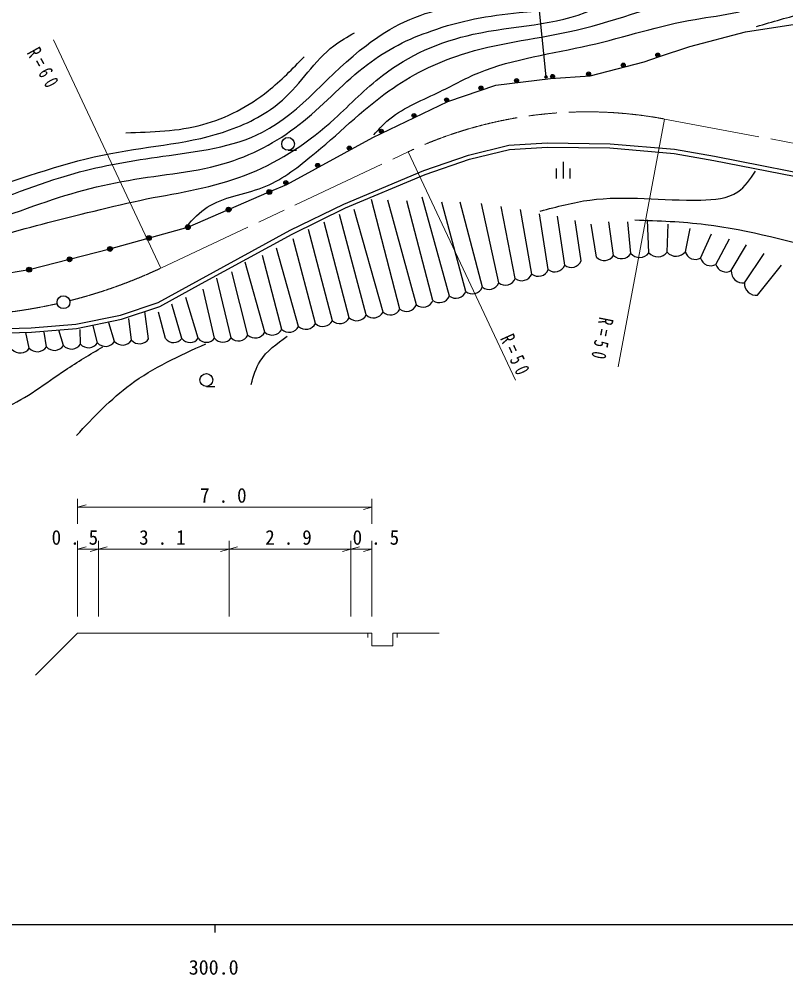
# Model space of a CAD drawing. Units: millimetres, scale not verified. Extents: x 40000 to 680000, y 20000 to 380000.
# Drawn here: x 343555 to 439286, y 198715 to 318066 of the extents above; entities that cross this region are included whole.
import ezdxf
from ezdxf.enums import TextEntityAlignment as Align

# ---------------------------------------------------------------- set-up
doc = ezdxf.new("R2010")
doc.units = ezdxf.units.MM
doc.header["$LTSCALE"] = 1000
doc.linetypes.add('CHAIN', pattern=[18.5, 12, -1.5, 3.5, -1.5])
for name, color, linetype, lineweight in [('M-BGD', 7, 'Continuous', 25), ('M-BMK', 2, 'CHAIN', 13), ('M-BMK-SRVR', 3, 'Continuous', 25), ('M-STR-HTXT', 7, 'Continuous', 13), ('M-STR-STRC', 7, 'Continuous', 25), ('M-TTL-BAND', 7, 'Continuous', 25)]:
    doc.layers.add(name, color=color, linetype=linetype, lineweight=lineweight)
doc.styles.add('ＭＳ ゴシック', font='')
doc.styles.get('ＭＳ ゴシック').set_extended_font_data('MS Gothic')

msp = doc.modelspace()

# ---------------------------------------------------------------- linework, layer by layer
at = {"layer": 'M-BGD'}
for p, q in [((423376, 313340), (427315, 314653)), ((414853, 310976), (421595, 312746)), ((421595, 312746), (423376, 313340)), ((403055, 309818), (409882, 310635)), ((409882, 310635), (414853, 310976)), ((397063, 307775), (403055, 309818)), ((387733, 303281), (397063, 307775)), ((376974, 297425), (387733, 303281)), ((377136, 301690), (378186, 301690)), ((411466, 300243), (411466, 298143)), ((410626, 299403), (410626, 298143)), ((412306, 299403), (412306, 298143)), ((374786, 296479), (376974, 297425)), ((364631, 292091), (374786, 296479)), ((391104, 281838), (387541, 295520)), ((393161, 282387), (389587, 295443)), ((395218, 282936), (391957, 295367)), ((397274, 283485), (393868, 295825)), ((399331, 284034), (396313, 295214)), ((401388, 284583), (398606, 295214)), ((403444, 285132), (401282, 295061)), ((386885, 281120), (383567, 293685)), ((388995, 281479), (385401, 294297)), ((405501, 285681), (403727, 294679)), ((407558, 286230), (406173, 294297)), ((409615, 286779), (408543, 293762)), ((384776, 280761), (381656, 292692)), ((411671, 287328), (410759, 293456)), ((413728, 287877), (412976, 292921)), ((415639, 288335), (414963, 292462)), ((417779, 288564), (417179, 292768)), ((419919, 288794), (419549, 292768)), ((422190, 288870), (421995, 292997)), ((424462, 288947), (424593, 292462)), ((354894, 289367), (364631, 292091)), ((382666, 280401), (379669, 291774)), ((426733, 289023), (427345, 291927)), ((428644, 288233), (430020, 291240)), ((380557, 280042), (377758, 290628)), ((430555, 287443), (432236, 290628)), ((344815, 286780), (354894, 289367)), ((378447, 279683), (375694, 289481)), ((432466, 286654), (434376, 289864)), ((374228, 278965), (371796, 287724)), ((376338, 279324), (373936, 288564)), ((434109, 285125), (436593, 288794)), ((334379, 285077), (344815, 286780)), ((372119, 278605), (370115, 286501)), ((435752, 283596), (438733, 287342)), ((370009, 278246), (368251, 285736)), ((367965, 278227), (366523, 284361)), ((365920, 278208), (364382, 283291)), ((363875, 278189), (362625, 282450)), ((357593, 277970), (357234, 280700)), ((359721, 278135), (359255, 281555)), ((361831, 278170), (360943, 281456)), ((351210, 277475), (351172, 279301)), ((353338, 277640), (352804, 279768)), ((355466, 277805), (354747, 280156)), ((344828, 276979), (344410, 278913)), ((346955, 277145), (346664, 278990)), ((349083, 277310), (348529, 279224)), ((366933, 272207), (367983, 272207))]:
    msp.add_line(p, q, dxfattribs=at)
for points in [[(427315, 314653), (434261, 316492), (440457, 317445), (444066, 317309), (448170, 315675), (461925, 305460), (467713, 302736), (473093, 301511), (481555, 300353), (496332, 299468)], [(340528, 279390), (345067, 279505), (350640, 279965), (356213, 281114), (360924, 282665), (366094, 285491), (377413, 291696), (384077, 294971), (394073, 299166), (399646, 301062), (404703, 302326), (409471, 302613), (417343, 302498), (425385, 301809), (430384, 300947), (445552, 297959)], [(340558, 278866), (345095, 278980), (350715, 279444), (356348, 280606), (361134, 282181), (366346, 285031), (377655, 291230), (384295, 294493), (394260, 298674), (399795, 300558), (404783, 301805), (409483, 302088), (417316, 301973), (425318, 301287), (430288, 300431), (445448, 297444)]]:
    msp.add_lwpolyline(points, dxfattribs=at)
for centre, radius in [((423297, 313577), 250), ((423297, 313577), 150), ((423297, 313577), 50), ((418982, 312319), 250), ((418982, 312319), 150), ((418982, 312319), 50), ((405661, 310382), 250), ((405661, 310382), 150), ((405661, 310382), 50), ((410156, 310905), 250), ((410156, 310905), 150), ((410156, 310905), 50), ((414658, 311213), 250), ((414658, 311213), 150), ((414658, 311213), 50), ((401215, 309455), 250), ((401215, 309455), 150), ((401215, 309455), 50), ((396918, 307983), 250), ((396918, 307983), 150), ((396918, 307983), 50), ((392852, 306024), 250), ((392852, 306024), 150), ((392852, 306024), 50), ((377136, 302488), 798), ((388786, 304066), 250), ((388786, 304066), 150), ((388786, 304066), 50), ((384782, 301959), 250), ((384782, 301959), 150), ((384782, 301959), 50), ((380819, 299802), 250), ((380819, 299802), 150), ((380819, 299802), 50), ((376855, 297644), 250), ((376855, 297644), 150), ((376855, 297644), 50), ((374786, 296479), 300), ((374786, 296479), 264), ((374786, 296479), 228), ((374786, 296479), 192), ((374786, 296479), 156), ((374786, 296479), 120), ((374786, 296479), 84), ((374786, 296479), 48), ((374786, 296479), 12), ((369709, 294285), 300), ((369709, 294285), 264), ((369709, 294285), 228), ((369709, 294285), 192), ((369709, 294285), 156), ((369709, 294285), 120), ((369709, 294285), 84), ((369709, 294285), 48), ((369709, 294285), 12), ((364631, 292091), 300), ((364631, 292091), 300), ((364631, 292091), 264), ((364631, 292091), 264), ((364631, 292091), 228), ((364631, 292091), 228), ((364631, 292091), 192), ((364631, 292091), 192), ((364631, 292091), 156), ((364631, 292091), 156), ((364631, 292091), 120), ((364631, 292091), 120), ((364631, 292091), 84), ((364631, 292091), 84), ((364631, 292091), 48), ((364631, 292091), 48), ((364631, 292091), 12), ((364631, 292091), 12), ((359762, 290729), 300), ((359762, 290729), 264), ((359762, 290729), 228), ((359762, 290729), 192), ((359762, 290729), 156), ((359762, 290729), 120), ((359762, 290729), 84), ((359762, 290729), 48), ((359762, 290729), 12), ((354894, 289367), 300), ((354894, 289367), 264), ((354894, 289367), 228), ((354894, 289367), 192), ((354894, 289367), 156), ((354894, 289367), 120), ((354894, 289367), 84), ((354894, 289367), 48), ((354894, 289367), 12), ((349854, 288073), 300), ((349854, 288073), 264), ((349854, 288073), 228), ((349854, 288073), 192), ((349854, 288073), 156), ((349854, 288073), 120), ((349854, 288073), 84), ((349854, 288073), 48), ((349854, 288073), 12), ((344815, 286780), 300), ((344815, 286780), 264), ((344815, 286780), 228), ((344815, 286780), 192), ((344815, 286780), 156), ((344815, 286780), 120), ((344815, 286780), 84), ((344815, 286780), 48), ((344815, 286780), 12), ((366933, 273005), 798)]:
    msp.add_circle(centre, radius, dxfattribs=at)
for centre, radius, start, end in [((421022, 289799), 1492, 222.33362, 321.52094), ((423294, 289875), 1492, 222.33362, 321.52094), ((425565, 289952), 1492, 222.33362, 321.52094), ((427985, 289345), 1292, 194.41302, 300.67325), ((412489, 288391), 1341, 232.43304, 337.45407), ((416619, 289285), 1366, 224.10541, 328.12576), ((418759, 289515), 1366, 224.10541, 328.12576), ((429896, 288555), 1292, 194.41302, 300.67325), ((408376, 287293), 1341, 232.43304, 337.45407), ((410432, 287842), 1341, 232.43304, 337.45407), ((431806, 287765), 1292, 194.41302, 300.67325), ((433925, 286575), 1462, 176.92578, 277.21448), ((404262, 286195), 1341, 232.43304, 337.45407), ((406319, 286744), 1341, 232.43304, 337.45407), ((400149, 285097), 1341, 232.43304, 337.45407), ((402206, 285646), 1341, 232.43304, 337.45407), ((435569, 285047), 1462, 176.92578, 277.21448), ((393979, 283451), 1341, 232.43304, 337.45407), ((396035, 283999), 1341, 232.43304, 337.45407), ((398092, 284548), 1341, 232.43304, 337.45407), ((389910, 282475), 1353, 227.3916, 331.93692), ((391922, 282902), 1341, 232.43304, 337.45407), ((383582, 281397), 1353, 227.3916, 331.93692), ((385691, 281756), 1353, 227.3916, 331.93692), ((387801, 282116), 1353, 227.3916, 331.93692), ((375144, 279960), 1353, 227.3916, 331.93692), ((377253, 280319), 1353, 227.3916, 331.93692), ((379363, 280679), 1353, 227.3916, 331.93692), ((381472, 281038), 1353, 227.3916, 331.93692), ((358594, 278872), 1347, 222.04175, 326.83588), ((362846, 278946), 1278, 217.4054, 323.66565), ((364891, 278965), 1278, 217.4054, 323.66565), ((366935, 278984), 1278, 217.4054, 323.66565), ((368980, 279003), 1278, 217.4054, 323.66565), ((370925, 279242), 1353, 227.3916, 331.93692), ((373034, 279601), 1353, 227.3916, 331.93692), ((343700, 277716), 1347, 222.04175, 326.83588), ((345828, 277881), 1347, 222.04175, 326.83588), ((347955, 278046), 1347, 222.04175, 326.83588), ((350083, 278212), 1347, 222.04175, 326.83588), ((352211, 278377), 1347, 222.04175, 326.83588), ((354338, 278542), 1347, 222.04175, 326.83588), ((356466, 278707), 1347, 222.04175, 326.83588)]:
    msp.add_arc(centre, radius, start, end, dxfattribs=at)
for points, knots in [([(283801, 258152), (282038, 259673), (280274, 261194), (278785, 262963), (276215, 266018), (274464, 269814), (273667, 273814), (273048, 276921), (273004, 280152), (273974, 283129), (274996, 286204), (277050, 288948), (279604, 290909), (283430, 293808), (288247, 294924), (293014, 295515), (297503, 296096), (301814, 296341), (306116, 295822), (312308, 294990), (318293, 292881), (324439, 292649), (328651, 292431), (332936, 293109), (337030, 294287), (341585, 295569), (345903, 297572), (350439, 298791), (354031, 299826), (357728, 300385), (361495, 300940), (365792, 301554), (370247, 302016), (373921, 303940), (378800, 306422), (382320, 311404), (386921, 314791), (389900, 317082), (393299, 318811), (396953, 319397), (401308, 320095), (406025, 319167), (410055, 320625), (411739, 321235), (413302, 322261), (414866, 323287)], [0, 0, 0, 0, 1, 1, 1, 2, 2, 2, 3, 3, 3, 4, 4, 4, 5, 5, 5, 6, 6, 6, 7, 7, 7, 8, 8, 8, 9, 9, 9, 10, 10, 10, 11, 11, 11, 12, 12, 12, 13, 13, 13, 14, 14, 14, 15, 15, 15, 15]), ([(289345, 289651), (290184, 290492), (291022, 291333), (291986, 291992), (294033, 293391), (296644, 293964), (299187, 294092), (301743, 294221), (304230, 293902), (306689, 293372), (311855, 292199), (316762, 290371), (321933, 289831), (324634, 289511), (327402, 289582), (330087, 290011), (335081, 290761), (339801, 292799), (344611, 294452), (348734, 295953), (352887, 297211), (357206, 297933), (361397, 298699), (365732, 298902), (369749, 300214), (373115, 301275), (376294, 303055), (379051, 305315), (381835, 307548), (384195, 310256), (387033, 312397), (389438, 314240), (392194, 315645), (395068, 316598), (398555, 317863), (402196, 318529), (405990, 318878), (408648, 319123), (411381, 319213), (413672, 320319), (415132, 321024), (416413, 322141), (417693, 323259)], [0, 0, 0, 0, 1, 1, 1, 2, 2, 2, 3, 3, 3, 4, 4, 4, 5, 5, 5, 6, 6, 6, 7, 7, 7, 8, 8, 8, 9, 9, 9, 10, 10, 10, 11, 11, 11, 12, 12, 12, 13, 13, 13, 14, 14, 14, 14]), ([(333231, 285270), (334244, 286379), (335257, 287488), (336412, 288391), (339405, 290734), (343347, 291695), (347154, 292652), (351604, 293771), (355871, 294884), (360297, 295773), (364427, 296539), (368598, 297239), (372420, 298833), (376271, 300375), (379803, 302782), (382922, 305615), (384938, 307430), (386780, 309418), (388916, 311016), (392186, 313568), (396131, 315266), (400259, 316178), (405274, 317284), (410559, 317230), (415083, 319238), (417281, 320214), (419299, 321677), (421317, 323139)], [0, 0, 0, 0, 1, 1, 1, 2, 2, 2, 3, 3, 3, 4, 4, 4, 5, 5, 5, 6, 6, 6, 7, 7, 7, 8, 8, 8, 9, 9, 9, 9]), ([(364461, 292232), (365276, 293091), (366090, 293949), (367042, 294572), (369043, 295883), (371650, 296150), (373943, 297033), (376199, 297902), (378151, 299366), (380005, 300934), (383329, 303583), (386270, 306665), (389727, 309096), (392476, 311076), (395566, 312622), (398789, 313657), (403115, 315046), (407678, 315514), (412112, 316478), (417456, 317639), (422612, 319519), (427768, 321399)], [0, 0, 0, 0, 1, 1, 1, 2, 2, 2, 3, 3, 3, 4, 4, 4, 5, 5, 5, 6, 6, 6, 7, 7, 7, 7]), ([(387859, 303635), (388381, 304219), (388902, 304803), (389479, 305315), (391266, 306901), (393584, 307800), (395781, 308856), (397526, 309695), (399196, 310633), (400942, 311377), (405324, 313133), (410099, 313761), (414745, 314797), (419182, 315818), (423482, 317277), (427948, 318038), (429709, 318338), (431495, 318530), (433230, 318938), (434509, 319240), (435760, 319659), (437011, 320079)], [0, 0, 0, 0, 1, 1, 1, 2, 2, 2, 3, 3, 3, 4, 4, 4, 5, 5, 5, 6, 6, 6, 7, 7, 7, 7]), ([(435636, 317141), (437611, 317740), (439586, 318339), (441663, 318779), (444364, 319352), (447238, 319657), (449787, 318845), (451380, 318337), (452847, 317392), (454176, 316290), (456807, 314117), (458887, 311408), (461644, 309608), (464199, 307876), (467359, 306995), (470489, 306659), (474029, 306240), (477578, 306603), (481122, 306659), (485435, 306796), (489686, 306465), (493962, 306070), (499804, 305566), (505679, 304675), (511454, 305284), (516184, 305775), (520846, 307279), (525598, 307708), (528962, 308011), (532370, 307775), (535753, 307511), (537287, 307392), (538815, 307266), (540344, 307140)], [0, 0, 0, 0, 1, 1, 1, 2, 2, 2, 3, 3, 3, 4, 4, 4, 5, 5, 5, 6, 6, 6, 7, 7, 7, 8, 8, 8, 9, 9, 9, 10, 10, 10, 11, 11, 11, 11]), ([(291430, 247173), (290217, 247679), (289004, 248186), (287889, 248853), (285930, 250025), (284276, 251694), (282728, 253414), (279658, 256825), (277007, 260438), (274686, 264457), (272699, 268068), (271023, 271874), (270605, 275979), (270361, 278598), (270630, 281300), (271565, 283745), (272617, 286432), (274479, 288748), (276606, 290767), (279082, 293075), (281848, 294944), (284888, 296228), (287865, 297437), (291010, 298108), (294190, 298449), (298726, 298911), (303271, 298813), (307694, 298029), (311653, 297336), (315481, 296236), (319396, 295208), (321622, 294609), (323871, 294052), (326118, 293948), (330353, 293719), (334598, 295117), (338759, 296469), (344208, 298315), (349444, 300256), (355022, 301270), (359961, 302291), (365115, 302487), (369838, 304235), (372238, 305080), (374560, 306269), (376440, 307956), (378757, 310035), (380402, 312871), (382861, 314737), (383664, 315346), (384553, 315852), (385442, 316358)], [0, 0, 0, 0, 1, 1, 1, 2, 2, 2, 3, 3, 3, 4, 4, 4, 5, 5, 5, 6, 6, 6, 7, 7, 7, 8, 8, 8, 9, 9, 9, 10, 10, 10, 11, 11, 11, 12, 12, 12, 13, 13, 13, 14, 14, 14, 15, 15, 15, 16, 16, 16, 17, 17, 17, 17]), ([(356875, 303875), (360127, 303963), (363378, 304051), (366478, 304895), (369425, 305698), (372235, 307184), (374640, 309096), (376263, 310387), (377702, 311872), (379141, 313357)], [0, 0, 0, 0, 1, 1, 1, 2, 2, 2, 3, 3, 3, 3]), ([(408624, 294092), (410686, 294644), (412747, 295196), (414805, 295473), (419310, 296078), (423796, 295365), (428669, 295473), (430332, 295510), (432041, 295642), (433290, 296493), (434188, 297105), (434849, 298089), (435510, 299074)], [0, 0, 0, 0, 1, 1, 1, 2, 2, 2, 3, 3, 3, 4, 4, 4, 4]), ([(420444, 292991), (423386, 292889), (426329, 292787), (429259, 292428), (434701, 291763), (440100, 290213), (445294, 288959), (447879, 288334), (450414, 287783), (453170, 286802), (455556, 285941), (458030, 284785), (460297, 285489), (461758, 285894), (463212, 286971), (463673, 288396), (464088, 289679), (463699, 291244), (464423, 292335), (464532, 292498), (464665, 292651), (464798, 292804)], [0, 0, 0, 0, 1, 1, 1, 2, 2, 2, 3, 3, 3, 4, 4, 4, 5, 5, 5, 6, 6, 6, 7, 7, 7, 7]), ([(372526, 272455), (372822, 273478), (373118, 274501), (373652, 275362), (374435, 276627), (375731, 277541), (377027, 278456)], [0, 0, 0, 0, 1, 1, 1, 2, 2, 2, 2]), ([(320525, 269079), (324750, 268347), (328974, 267615), (333278, 267766), (336204, 267869), (339167, 268381), (341811, 269548), (344495, 270733), (346851, 272593), (349313, 274237), (350848, 275262), (352425, 276203), (354002, 277143)], [0, 0, 0, 0, 1, 1, 1, 2, 2, 2, 3, 3, 3, 4, 4, 4, 4]), ([(350720, 266078), (352860, 268356), (355000, 270634), (357471, 272455), (360307, 274544), (363578, 276031), (366848, 277519)], [0, 0, 0, 0, 1, 1, 1, 2, 2, 2, 2])]:
    msp.add_open_spline(points, degree=3, knots=knots, dxfattribs=at)
at = {"layer": 'M-BMK'}
for p, q in [((424130, 305591), (448106, 301104)), ((361254, 286976), (392132, 301496))]:
    msp.add_line(p, q, dxfattribs=at)
for centre, radius, start, end in [((414473, 253987), 52500, 79.40033, 115.18558), ((334444, 343986), 63000, 284.17438, 295.18561), ((334444, 343986), 63000, 259.1991, 282.72089)]:
    msp.add_arc(centre, radius, start, end, dxfattribs=at)
at = {"layer": 'M-BMK-SRVR'}
msp.add_circle((349093, 282713), 800, dxfattribs=at)
at = {"layer": 'M-STR-HTXT'}
for p, q in [((361254, 286976), (347849, 315481)), ((424130, 305591), (418336, 274629)), ((405536, 272991), (392132, 301496)), ((350859, 255025), (350859, 258175)), ((387609, 258175), (387609, 255025)), ((350859, 257125), (351909, 257419)), ((350859, 257125), (387609, 257125)), ((387609, 257125), (386559, 256831)), ((350859, 243475), (350859, 252925)), ((350859, 251875), (351909, 252169)), ((350859, 251875), (353484, 251875)), ((353484, 251875), (352434, 251581)), ((353484, 252925), (353484, 243475)), ((353484, 251875), (354534, 252169)), ((353484, 251875), (369759, 251875)), ((369759, 251875), (368709, 251581)), ((369759, 252925), (369759, 243475)), ((369759, 251875), (370809, 252169)), ((369759, 251875), (384984, 251875)), ((384984, 251875), (383934, 251581)), ((384984, 252925), (384984, 243475)), ((384984, 251875), (386034, 252169)), ((384984, 251875), (387609, 251875)), ((387609, 251875), (386559, 251581)), ((387609, 252925), (387609, 243475)), ((350859, 241375), (345609, 236125)), ((390759, 241375), (396009, 241375))]:
    msp.add_line(p, q, dxfattribs=at)
for points in [[(350859, 241375), (353484, 241375), (369759, 241375), (384984, 241375), (387084, 241375), (387084, 240850)], [(387084, 241375), (387609, 241375), (387609, 239800), (390234, 239800), (390234, 241375), (390759, 241375), (390759, 240850)]]:
    msp.add_lwpolyline(points, dxfattribs=at)
at = {"layer": 'M-STR-STRC'}
msp.add_line((409339, 310856), (407952, 324839), dxfattribs=at)
for radius in [150, 90, 30]:
    msp.add_circle((409339, 310856), radius, dxfattribs=at)
at = {"layer": 'M-TTL-BAND'}
for p, q in [((40000, 205000), (579000, 205000)), ((368000, 205000), (368000, 204000))]:
    msp.add_line(p, q, dxfattribs=at)

# ---------------------------------------------------------------- texts
at = {"layer": 'M-STR-HTXT', "char_height": 1833, "attachment_point": 7, "style": 'ＭＳ ゴシック'}
for s, insert, rotation in [('\\T1.65;\\W0.7;R=60', (344446, 313850), 299.2), ('\\T1.65;\\W0.7;R=50', (415971, 280941), 258.8), ('\\T1.65;\\W0.7;R=50', (403548, 278181), 294.4)]:
    msp.add_mtext(s, dxfattribs=dict(at, insert=insert, rotation=rotation))
for s, insert in [('\\T1.95;\\W0.95;7.0', (366150, 257650)), ('\\T1.95;\\W0.95;0.5', (347612, 252400)), ('\\T1.95;\\W0.95;3.1', (358537, 252400)), ('\\T1.95;\\W0.95;2.9', (374287, 252400)), ('\\T1.95;\\W0.95;0.5', (385194, 252400))]:
    msp.add_mtext(s, dxfattribs=dict(at, insert=insert))
at = {"layer": 'M-TTL-BAND', "style": 'ＭＳ ゴシック'}
msp.add_text('300.0', height=1833, dxfattribs=at).set_placement((367844, 198195), align=Align.BOTTOM_CENTER)

doc.saveas('drawing.dxf')
